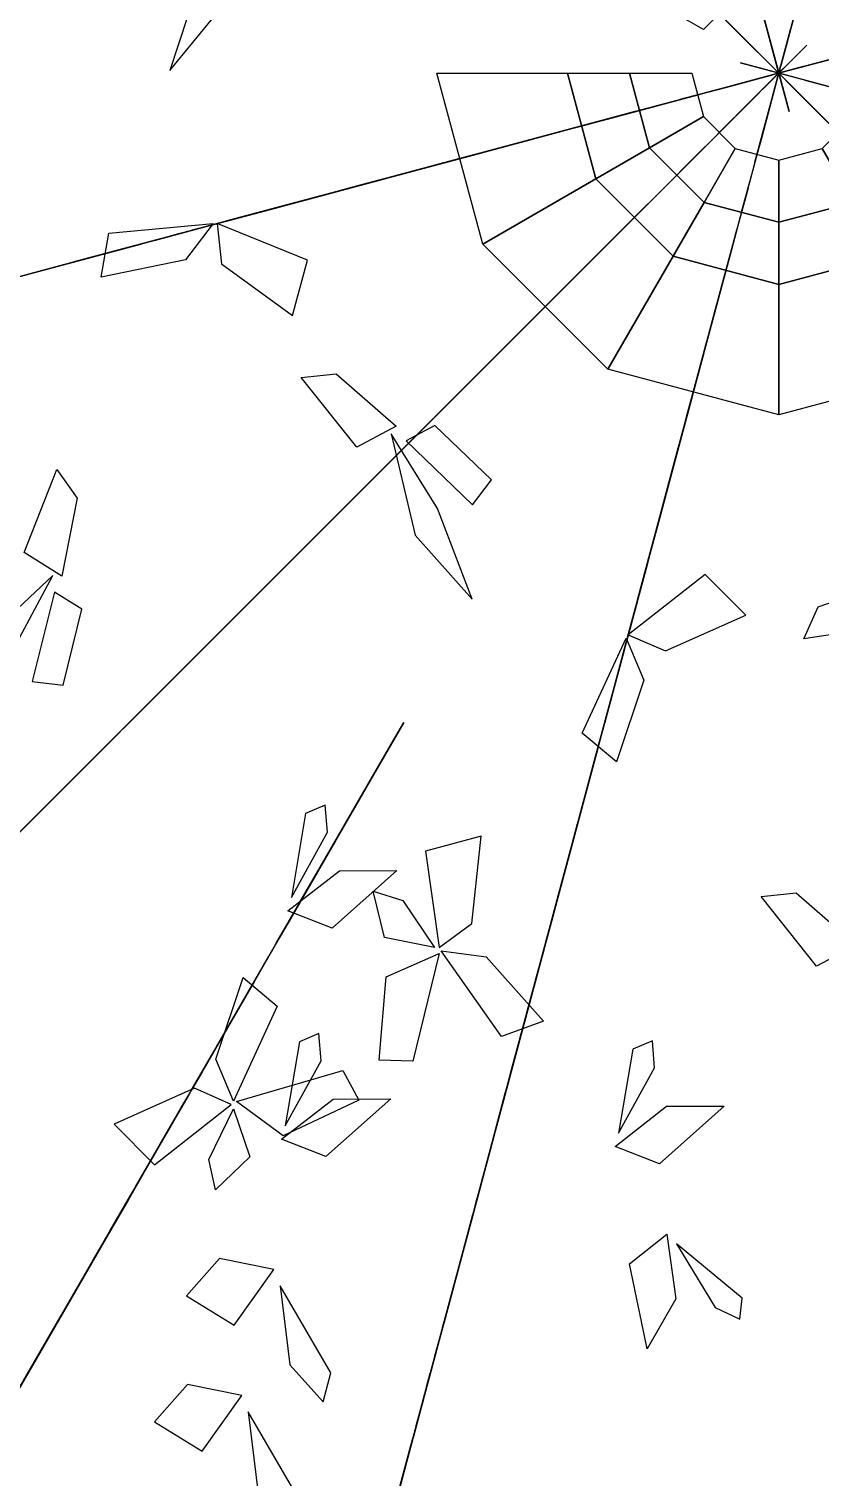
# Model space of a CAD drawing. Extents: x 169.79 to 176.47, y 71.61 to 78.33.
# Drawn here: x 172.251 to 173.201, y 73.283 to 75.022 of the extents above; entities that cross this region are included whole.
import ezdxf

# ---------------------------------------------------------------- set-up
doc = ezdxf.new("R2010")
doc.units = 0
doc.header["$MEASUREMENT"] = 0
doc.layers.add('3D_TREE_03_LEAVES', color=3, linetype='CONTINUOUS')
doc.layers.add('3D_TREE_03_TRUNK', color=45, linetype='CONTINUOUS')

msp = doc.modelspace()

# ---------------------------------------------------------------- linework, layer by layer
at = {"layer": '3D_TREE_03_LEAVES'}
for points in [[(172.5436, 75.155, 8.2335), (172.4526, 75.0693, 8.173), (172.4204, 74.9717, 8.2196), (172.4941, 75.062, 8.2475)], [(173.1212, 75.0816, 3.8313), (173.1302, 75.0479, 3.7824), (173.1431, 74.9997, 3.7814), (173.1431, 74.9997, 3.7956)], [(173.1669, 75.0264, 3.1381), (173.1606, 75.0027, 3.0243), (173.1742, 75.0537, 2.9311), (173.1832, 75.0873, 3.0149)], [(173.1584, 74.9616, 2.9941), (173.0952, 75.0248, 2.9697), (173.0733, 75.0468, 2.8746), (173.1285, 74.9916, 2.8991)], [(173.1326, 75.0388, 3.6845), (173.1558, 74.9525, 3.6601), (173.1638, 74.9225, 3.565), (173.1436, 74.9979, 3.5895)], [(173.1555, 74.9837, 2.9923), (173.1686, 75.0327, 2.8906), (173.1538, 74.9773, 2.9273), (173.1555, 74.9837, 2.9452)], [(173.1655, 75.0209, 3.1409), (173.1564, 74.9873, 3.092), (173.1435, 74.9391, 3.0911), (173.1435, 74.9391, 3.1052)], [(173.1, 74.9172, 3.6845), (173.1633, 74.9804, 3.6601), (173.1852, 75.0024, 3.565), (173.13, 74.9472, 3.5895)], [(173.1897, 74.9303, 3.1409), (173.1651, 74.955, 3.092), (173.1298, 74.9902, 3.0911), (173.1298, 74.9902, 3.1052)], [(173.1419, 74.9661, 2.9941), (173.2282, 74.9892, 2.9697), (173.2582, 74.9972, 2.8746), (173.1828, 74.977, 2.8991)], [(173.0991, 74.9546, 3.1409), (173.1328, 74.9636, 3.092), (173.1809, 74.9765, 3.0911), (173.1809, 74.9765, 3.1052)], [(173.2216, 74.9498, 3.6845), (173.1353, 74.9729, 3.6601), (173.1053, 74.981, 3.565), (173.1807, 74.9608, 3.5895)], [(173.154, 74.9782, 2.9941), (173.1309, 74.8918, 2.9697), (173.1228, 74.8618, 2.8746), (173.143, 74.9373, 2.8991)], [(173.0937, 74.9531, 3.1381), (173.1173, 74.9595, 3.0243), (173.0664, 74.9458, 2.9311), (173.0328, 74.9368, 3.0149)], [(173.1364, 74.9646, 2.9923), (173.0873, 74.9514, 2.8906), (173.1428, 74.9663, 2.9273), (173.1364, 74.9646, 2.9452)], [(173.1624, 74.9576, 2.9923), (173.1984, 74.9217, 2.8906), (173.1578, 74.9623, 2.9273), (173.1624, 74.9576, 2.9452)], [(173.2644, 74.9384, 3.8313), (173.2307, 74.9474, 3.7824), (173.1826, 74.9603, 3.7814), (173.1826, 74.9603, 3.7956)], [(172.9397, 74.9119, 3.6218), (173.0261, 74.935, 3.5973), (173.0561, 74.9431, 3.5023), (172.9806, 74.9229, 3.5267)], [(173.0688, 74.8859, 3.8313), (173.0934, 74.9106, 3.7824), (173.1287, 74.9458, 3.7814), (173.1287, 74.9458, 3.7956)], [(173.1937, 74.9263, 3.1381), (173.1764, 74.9436, 3.0243), (173.2137, 74.9064, 2.9311), (173.2383, 74.8817, 3.0149)], [(172.897, 74.9004, 3.7686), (172.9306, 74.9095, 3.7196), (172.9788, 74.9224, 3.7187), (172.9788, 74.9224, 3.7328)], [(172.9073, 74.9032, 10.3773), (173.0139, 74.9318, 10.3476), (172.9504, 74.9147, 10.3157), (172.936, 74.9109, 10.3391)], [(172.8916, 74.899, 3.7657), (172.9152, 74.9053, 3.6519), (172.8643, 74.8917, 3.5587), (172.8306, 74.8827, 3.6425)], [(172.897, 74.9005, 10.3752), (172.9217, 74.907, 10.2478), (172.8724, 74.8939, 10.1587), (172.8376, 74.8845, 10.2584)], [(172.9343, 74.9104, 3.6199), (172.8852, 74.8973, 3.5183), (172.9406, 74.9121, 3.555), (172.9343, 74.9104, 3.5728)], [(173.096, 74.9132, 3.6826), (173.0601, 74.8773, 3.581), (173.1007, 74.9179, 3.6177), (173.096, 74.9132, 3.6356)], [(172.8909, 74.8988, 10.3794), (172.8253, 74.8812, 10.2966), (172.6961, 74.8466, 10.2712), (172.7801, 74.8691, 10.3752)], [(172.7382, 74.8579, 8.6673), (172.8246, 74.881, 8.6428), (172.8546, 74.8891, 8.5478), (172.7791, 74.8689, 8.5723)], [(173.0648, 74.8819, 3.8285), (173.0821, 74.8992, 3.7146), (173.0448, 74.862, 3.6215), (173.0202, 74.8374, 3.7052)], [(172.6955, 74.8465, 8.8141), (172.7291, 74.8555, 8.7652), (172.7773, 74.8684, 8.7642), (172.7773, 74.8684, 8.7783)], [(173.1128, 74.8243, 4.3724), (173.1064, 74.8006, 4.2586), (173.1201, 74.8515, 4.1654), (173.1291, 74.8852, 4.2492)], [(172.597, 74.8201, 10.253), (172.7365, 74.8574, 10.3888), (172.6503, 74.8344, 10.3782), (172.5991, 74.8206, 10.3209)], [(172.69, 74.845, 8.8113), (172.7137, 74.8513, 8.6974), (172.6628, 74.8377, 8.6043), (172.6291, 74.8287, 8.688)], [(172.6647, 74.8382, 9.6451), (172.7714, 74.8668, 9.6154), (172.7078, 74.8498, 9.5835), (172.6935, 74.8459, 9.6069)], [(172.7328, 74.8564, 8.6654), (172.6837, 74.8433, 8.5638), (172.7391, 74.8581, 8.6005), (172.7328, 74.8564, 8.6184)], [(172.9525, 74.7697, 9.0648), (173.0157, 74.8329, 9.0403), (173.0377, 74.8549, 8.9453), (172.9825, 74.7997, 8.9698)], [(172.6483, 74.8338, 9.6472), (172.5827, 74.8162, 9.5644), (172.4535, 74.7816, 9.539), (172.5376, 74.8041, 9.643)], [(172.6855, 74.8438, 8.8197), (172.5609, 74.8104, 8.8169), (172.4873, 74.7907, 8.7087), (172.6246, 74.8275, 8.7388)], [(172.5448, 74.8061, 3.1024), (172.6311, 74.8292, 3.078), (172.6611, 74.8372, 2.9829), (172.5857, 74.817, 3.0074)], [(172.5563, 74.8092, 4.274), (172.6427, 74.8323, 4.2495), (172.6727, 74.8403, 4.1545), (172.5972, 74.8201, 4.179)], [(172.6545, 74.8355, 9.643), (172.6791, 74.8421, 9.5156), (172.6299, 74.8289, 9.4264), (172.595, 74.8195, 9.5262)], [(172.6937, 74.846, 8.8263), (172.6837, 74.8433, 8.9204), (172.6673, 74.8389, 8.9195), (172.651, 74.8345, 8.8564)], [(172.9373, 74.7545, 9.9398), (173.0005, 74.8177, 9.9153), (173.0225, 74.8396, 9.8203), (172.9672, 74.7844, 9.8447)], [(172.502, 74.7946, 3.2492), (172.5357, 74.8036, 3.2003), (172.5839, 74.8165, 3.1994), (172.5839, 74.8165, 3.2135)], [(172.5136, 74.7977, 4.4208), (172.5472, 74.8067, 4.3719), (172.5954, 74.8196, 4.3709), (172.5954, 74.8196, 4.385)], [(172.5868, 74.8173, 10.2424), (172.5232, 74.8003, 10.1384), (172.556, 74.8091, 10.0322), (172.6052, 74.8223, 10.1299)], [(173.1113, 74.8188, 4.3753), (173.1023, 74.7852, 4.3263), (173.0894, 74.737, 4.3254), (173.0894, 74.737, 4.3395)], [(173.1013, 74.7815, 4.2266), (173.1145, 74.8306, 4.1249), (173.0996, 74.7752, 4.1616), (173.1013, 74.7815, 4.1795)], [(172.4966, 74.7932, 3.2464), (172.5202, 74.7995, 3.1326), (172.4693, 74.7858, 3.0394), (172.4357, 74.7768, 3.1232)], [(172.5081, 74.7962, 4.418), (172.5318, 74.8026, 4.3041), (172.4809, 74.7889, 4.211), (172.4472, 74.7799, 4.2947)], [(172.5393, 74.8046, 3.1006), (172.4902, 74.7914, 2.9989), (172.5457, 74.8063, 3.0356), (172.5393, 74.8046, 3.0535)], [(172.5509, 74.8077, 4.2721), (172.5018, 74.7945, 4.1705), (172.5572, 74.8094, 4.2072), (172.5509, 74.8077, 4.2251)], [(172.5164, 74.7985, 8.6391), (172.5491, 74.8072, 8.5469), (172.5419, 74.8053, 8.5431), (172.5073, 74.796, 8.5864)], [(172.5806, 74.8157, 10.2487), (172.5622, 74.8107, 10.3379), (172.5417, 74.8052, 10.3443), (172.5376, 74.8041, 10.27)], [(172.5036, 74.795, 4.4264), (172.379, 74.7617, 4.4236), (172.3054, 74.7419, 4.3154), (172.4427, 74.7787, 4.3455)], [(172.4725, 74.7881, 3.5837), (172.4394, 74.7444, 3.5349), (172.3379, 74.7238, 3.5196), (172.3472, 74.7766, 3.5815)], [(172.51, 74.7968, 8.641), (172.3791, 74.7617, 8.496), (172.3819, 74.7624, 8.5732), (172.4355, 74.7768, 8.6353)], [(172.402, 74.7678, 10.0217), (172.5086, 74.7964, 9.9919), (172.4451, 74.7793, 9.9601), (172.4307, 74.7755, 9.9834)], [(172.5118, 74.7972, 4.433), (172.5018, 74.7945, 4.5271), (172.4854, 74.7902, 4.5262), (172.469, 74.7858, 4.4631)], [(172.5679, 74.6776, 3.4438), (172.5858, 74.7442, 3.5212), (172.4772, 74.7879, 3.5831), (172.4825, 74.7397, 3.5253)], [(172.8933, 74.7105, 3.2071), (172.9566, 74.7737, 3.1826), (172.9785, 74.7957, 3.0875), (172.9233, 74.7405, 3.112)], [(172.906, 74.7232, 10.0865), (172.9306, 74.7478, 10.0376), (172.9659, 74.7831, 10.0367), (172.9659, 74.7831, 10.0508)], [(172.9212, 74.7384, 9.2116), (172.9459, 74.763, 9.1627), (172.9811, 74.7983, 9.1617), (172.9811, 74.7983, 9.1758)], [(172.3917, 74.7651, 10.0195), (172.4163, 74.7717, 9.8922), (172.3671, 74.7585, 9.803), (172.3323, 74.7491, 9.9028)], [(172.8637, 74.6809, 10.3619), (172.927, 74.7442, 10.3374), (172.9489, 74.7661, 10.2424), (172.8937, 74.7109, 10.2668)], [(172.9485, 74.7657, 9.0629), (172.9126, 74.7298, 8.9613), (172.9532, 74.7704, 8.998), (172.9485, 74.7657, 9.0159)], [(173.0998, 74.7761, 4.2285), (173.0767, 74.6897, 4.204), (173.0687, 74.6597, 4.109), (173.0889, 74.7352, 4.1334)], [(172.3856, 74.7634, 10.0238), (172.32, 74.7458, 9.941), (172.1908, 74.7112, 9.9155), (172.2748, 74.7337, 10.0195)], [(172.3281, 74.748, 4.2476), (172.1972, 74.7129, 4.1027), (172.1999, 74.7137, 4.1799), (172.2536, 74.728, 4.242)], [(172.3345, 74.7497, 4.2458), (172.3672, 74.7585, 4.1536), (172.3599, 74.7565, 4.1498), (172.3254, 74.7473, 4.1931)], [(172.9172, 74.7344, 9.2088), (172.9346, 74.7517, 9.0949), (172.8973, 74.7145, 9.0017), (172.8727, 74.6898, 9.0855)], [(172.9333, 74.7505, 9.9379), (172.8973, 74.7145, 9.8362), (172.9379, 74.7551, 9.8729), (172.9333, 74.7505, 9.8908)], [(173.0427, 74.563, 3.0089), (173.0887, 74.7344, 2.8988), (173.0962, 74.7624, 2.9034), (173.0743, 74.6806, 3.0066)], [(173.0579, 74.6196, 7.4066), (173.093, 74.7505, 7.2617), (173.0923, 74.7478, 7.3389), (173.0779, 74.6942, 7.401)], [(172.9139, 74.7311, 9.2172), (172.8227, 74.6399, 9.2144), (172.7688, 74.586, 9.1062), (172.8693, 74.6865, 9.1363)], [(172.902, 74.7192, 10.0837), (172.9193, 74.7365, 9.9699), (172.882, 74.6992, 9.8767), (172.8574, 74.6746, 9.9605)], [(172.8621, 74.6792, 3.3538), (172.8867, 74.7039, 3.3049), (172.922, 74.7391, 3.304), (172.922, 74.7391, 3.3181)], [(172.9199, 74.7371, 9.2238), (172.9126, 74.7298, 9.3179), (172.9006, 74.7178, 9.317), (172.8886, 74.7058, 9.2539)], [(172.8194, 74.6365, 5.1317), (172.8826, 74.6998, 5.1073), (172.9045, 74.7217, 5.0122), (172.8493, 74.6665, 5.0367)], [(172.8325, 74.6496, 10.5087), (172.8571, 74.6743, 10.4597), (172.8924, 74.7095, 10.4588), (172.8924, 74.7095, 10.4729)], [(172.8893, 74.7065, 3.2052), (172.8534, 74.6706, 3.1035), (172.894, 74.7112, 3.1402), (172.8893, 74.7065, 3.1581)], [(172.8581, 74.6752, 3.351), (172.8754, 74.6926, 3.2372), (172.8381, 74.6553, 3.144), (172.8135, 74.6307, 3.2278)], [(172.8597, 74.6769, 10.36), (172.8238, 74.641, 10.2584), (172.8644, 74.6816, 10.2951), (172.8597, 74.6769, 10.3129)], [(172.8607, 74.6779, 3.3661), (172.8534, 74.6706, 3.4602), (172.8414, 74.6586, 3.4592), (172.8294, 74.6466, 3.3962)], [(173.0417, 74.559, 6.2142), (173.0768, 74.6899, 6.0693), (173.076, 74.6872, 6.1464), (173.0616, 74.6335, 6.2085)], [(172.8547, 74.6719, 3.3595), (172.7636, 74.5807, 3.3567), (172.7097, 74.5268, 3.2485), (172.8101, 74.6273, 3.2786)], [(172.8285, 74.6457, 10.5058), (172.8458, 74.663, 10.392), (172.8085, 74.6257, 10.2988), (172.7839, 74.6011, 10.3826)], [(172.7881, 74.6053, 5.2785), (172.8127, 74.6299, 5.2296), (172.848, 74.6652, 5.2287), (172.848, 74.6652, 5.2428)], [(172.8251, 74.6423, 10.5143), (172.734, 74.5512, 10.5115), (172.6801, 74.4972, 10.4033), (172.7806, 74.5977, 10.4334)], [(172.8311, 74.6483, 10.5209), (172.8238, 74.641, 10.615), (172.8118, 74.629, 10.614), (172.7999, 74.617, 10.551)], [(173.0109, 74.4442, 7.5854), (173.0443, 74.5687, 7.5826), (173.064, 74.6424, 7.4744), (173.0272, 74.5051, 7.5045)], [(173.0482, 74.5833, 10.3888), (173.0652, 74.6469, 10.2848), (173.0564, 74.6141, 10.1787), (173.0432, 74.5649, 10.2763)], [(172.8154, 74.6325, 5.1299), (172.7794, 74.5966, 5.0282), (172.82, 74.6372, 5.0649), (172.8154, 74.6325, 5.0828)], [(172.7901, 74.6073, 9.0366), (172.8141, 74.6313, 8.9443), (172.8088, 74.626, 8.9406), (172.7835, 74.6007, 8.9839)], [(173.0498, 74.5895, 10.3952), (173.0548, 74.6079, 10.4843), (173.0603, 74.6284, 10.4907), (173.0614, 74.6325, 10.4164)], [(172.7841, 74.6013, 5.2757), (172.8014, 74.6186, 5.1618), (172.7641, 74.5813, 5.0687), (172.7395, 74.5567, 5.1524)], [(173.0562, 74.6133, 7.4048), (173.0474, 74.5805, 7.3125), (173.0494, 74.5878, 7.3088), (173.0587, 74.6223, 7.3521)], [(172.5783, 74.6031, 8.1125), (172.6202, 74.6075, 8.187), (172.6923, 74.5446, 8.2521), (172.6449, 74.5194, 8.1498)], [(172.7808, 74.5979, 5.2842), (172.6896, 74.5068, 5.2814), (172.6357, 74.4529, 5.1731), (172.7362, 74.5533, 5.2033)], [(172.7855, 74.6027, 9.0384), (172.6896, 74.5068, 8.8935), (172.6916, 74.5088, 8.9707), (172.7309, 74.5481, 9.0328)], [(172.7005, 74.5177, 6.6134), (172.7638, 74.5809, 6.5889), (172.7857, 74.6029, 6.4939), (172.7305, 74.5477, 6.5184)], [(172.7867, 74.6039, 5.2908), (172.7794, 74.5966, 5.3849), (172.7674, 74.5846, 5.3839), (172.7555, 74.5726, 5.3209)], [(173.0421, 74.5607, 3.0089), (173.0373, 74.5428, 2.8141), (173.0412, 74.5574, 2.8269), (173.0535, 74.6033, 2.9162)], [(172.9947, 74.3835, 6.393), (173.028, 74.5081, 6.3901), (173.0478, 74.5817, 6.2819), (173.011, 74.4444, 6.312)], [(173.0454, 74.5731, 10.3994), (173.0081, 74.4336, 10.5353), (173.0312, 74.5197, 10.5247), (173.0449, 74.571, 10.4674)], [(172.7309, 74.5481, 3.1788), (172.7549, 74.5721, 3.0866), (172.7496, 74.5668, 3.0828), (172.7243, 74.5415, 3.1261)], [(173.04, 74.5526, 6.2123), (173.0312, 74.5199, 6.1201), (173.0331, 74.5272, 6.1163), (173.0424, 74.5617, 6.1596)], [(172.7263, 74.5435, 3.1807), (172.6305, 74.4476, 3.0358), (172.6325, 74.4496, 3.113), (172.6717, 74.4889, 3.1751)], [(172.6693, 74.4864, 6.7602), (172.6939, 74.5111, 6.7113), (172.7292, 74.5463, 6.7103), (172.7292, 74.5463, 6.7244)], [(172.7014, 74.5185, 10.3336), (172.7253, 74.5425, 10.2414), (172.72, 74.5372, 10.2377), (172.6947, 74.5119, 10.2809)], [(172.7043, 74.5272, 8.2568), (172.7837, 74.4504, 8.3219), (172.8065, 74.4803, 8.3871), (172.7387, 74.5455, 8.3312)], [(172.9851, 74.3478, 3.0797), (173.0349, 74.5338, 2.973), (173.037, 74.5417, 2.9892), (173.019, 74.4744, 3.0913)], [(172.6861, 74.5354, 8.2335), (172.7148, 74.4138, 8.173), (172.7832, 74.337, 8.2196), (172.7419, 74.446, 8.2475)], [(172.981, 74.3326, 10.4157), (173.0308, 74.5186, 10.309), (173.0329, 74.5264, 10.3252), (173.0149, 74.4592, 10.4273)], [(172.6967, 74.5139, 10.3355), (172.6009, 74.418, 10.1906), (172.6029, 74.42, 10.2678), (172.6421, 74.4593, 10.3299)], [(172.6965, 74.5137, 6.6115), (172.6606, 74.4778, 6.5099), (172.7012, 74.5184, 6.5466), (172.6965, 74.5137, 6.5645)], [(172.2847, 74.4926, 8.4848), (172.3094, 74.4585, 8.5593), (172.291, 74.3647, 8.6244), (172.2455, 74.3931, 8.522)], [(172.6653, 74.4824, 6.7574), (172.6826, 74.4997, 6.6435), (172.6453, 74.4625, 6.5503), (172.6207, 74.4379, 6.6341)], [(172.657, 74.4742, 5.1035), (172.6809, 74.4981, 5.0113), (172.6756, 74.4928, 5.0075), (172.6503, 74.4675, 5.0508)], [(173.0097, 74.4396, 7.577), (173.0034, 74.416, 7.4631), (173.017, 74.4669, 7.3699), (173.026, 74.5005, 7.4537)], [(172.6523, 74.4695, 5.1054), (172.5565, 74.3737, 4.9605), (172.5585, 74.3757, 5.0376), (172.5977, 74.4149, 5.0997)], [(173.0087, 74.436, 7.592), (173.0114, 74.446, 7.6861), (173.0158, 74.4623, 7.6852), (173.0202, 74.4787, 7.6221)], [(172.5657, 74.3828, 9.7668), (172.6289, 74.4461, 9.7423), (172.6508, 74.468, 9.6473), (172.5956, 74.4128, 9.6717)], [(173.0082, 74.4342, 7.5798), (172.9992, 74.4005, 7.5309), (172.9863, 74.3523, 7.5299), (172.9863, 74.3523, 7.544)], [(172.9934, 74.379, 6.3845), (172.9871, 74.3553, 6.2706), (173.0007, 74.4063, 6.1775), (173.0098, 74.4399, 6.2612)], [(172.9982, 74.3969, 7.4311), (173.0114, 74.446, 7.3295), (172.9965, 74.3905, 7.3662), (172.9982, 74.3969, 7.3841)], [(172.5288, 74.346, 10.1681), (172.6069, 74.4241, 10.1384), (172.5603, 74.3775, 10.1065), (172.5498, 74.367, 10.1299)], [(172.9925, 74.3753, 6.3996), (172.9951, 74.3853, 6.4936), (172.9995, 74.4017, 6.4927), (173.0039, 74.4181, 6.4297)], [(172.5344, 74.3516, 9.9136), (172.559, 74.3762, 9.8646), (172.5943, 74.4115, 9.8637), (172.5943, 74.4115, 9.8778)], [(172.5617, 74.3788, 9.7649), (172.5257, 74.3429, 9.6633), (172.5663, 74.3835, 9.7), (172.5617, 74.3788, 9.7178)], [(172.9968, 74.3914, 7.433), (172.9736, 74.3051, 7.4085), (172.9656, 74.2751, 7.3135), (172.9858, 74.3505, 7.338)], [(172.9839, 74.3433, 3.0843), (172.9947, 74.3837, 3.1992), (172.9761, 74.3142, 3.3047), (172.971, 74.2952, 3.176)], [(172.9842, 74.3445, 3.0774), (172.977, 74.3176, 2.8976), (172.9818, 74.3355, 2.9011), (172.9956, 74.387, 2.9939)], [(172.982, 74.3363, 6.2386), (172.9951, 74.3853, 6.137), (172.9803, 74.3299, 6.1737), (172.982, 74.3363, 6.1916)], [(172.2799, 74.3654, 8.6058), (172.189, 74.2797, 8.5453), (172.1567, 74.1821, 8.5918), (172.2304, 74.2724, 8.6198)], [(172.4844, 74.3016, 7.9924), (172.5625, 74.3797, 7.9626), (172.516, 74.3331, 7.9308), (172.5055, 74.3226, 7.9542)], [(172.5304, 74.3476, 9.9107), (172.5477, 74.3649, 9.7969), (172.5104, 74.3276, 9.7037), (172.4858, 74.303, 9.7875)], [(172.9398, 74.1789, 9.5989), (172.9858, 74.3504, 9.4887), (172.9933, 74.3784, 9.4934), (172.9714, 74.2966, 9.5966)], [(172.992, 74.3735, 6.3873), (172.983, 74.3399, 6.3384), (172.9701, 74.2917, 6.3374), (172.9701, 74.2917, 6.3516)], [(173.1117, 74.3178, 3.4438), (173.063, 74.3666, 3.5212), (172.9708, 74.2943, 3.5831), (173.0153, 74.2749, 3.5253)], [(172.9801, 74.3292, 10.4134), (172.9729, 74.3023, 10.2336), (172.9777, 74.3202, 10.2371), (172.9915, 74.3718, 10.3299)], [(172.5213, 74.3385, 10.166), (172.5393, 74.3565, 10.0386), (172.5033, 74.3205, 9.9495), (172.4778, 74.295, 10.0492)], [(173.1814, 74.2895, 8.1125), (173.1986, 74.328, 8.187), (173.2891, 74.359, 8.2521), (173.2872, 74.3053, 8.1498)], [(172.2819, 74.3456, 8.6291), (172.2551, 74.2383, 8.6942), (172.2925, 74.2336, 8.7594), (172.315, 74.3249, 8.7035)], [(172.5168, 74.334, 10.1702), (172.4688, 74.286, 10.0874), (172.3742, 74.1914, 10.062), (172.4357, 74.2529, 10.166)], [(172.9805, 74.3308, 6.2405), (172.9574, 74.2444, 6.2161), (172.9494, 74.2144, 6.121), (172.9696, 74.2899, 6.1455)], [(172.4769, 74.2941, 7.9902), (172.4949, 74.3121, 7.8629), (172.4589, 74.2761, 7.7737), (172.4334, 74.2506, 7.8735)], [(172.4344, 74.2516, 9.4756), (172.4853, 74.3025, 9.5835), (172.496, 74.3131, 9.4629), (172.4607, 74.2779, 9.3608)], [(172.4492, 74.2664, 3.1367), (172.5001, 74.3173, 3.2446), (172.5108, 74.3279, 3.1239), (172.4755, 74.2927, 3.0219)], [(172.4724, 74.2896, 7.9945), (172.4244, 74.2416, 7.9117), (172.3298, 74.147, 7.8862), (172.3914, 74.2085, 7.9902)], [(172.9683, 74.2904, 3.5837), (172.9896, 74.2399, 3.5349), (172.9567, 74.1417, 3.5196), (172.9156, 74.1762, 3.5815)], [(172.9698, 74.2907, 3.053), (172.9512, 74.2212, 3.1609), (172.9473, 74.2066, 3.0403), (172.9602, 74.2548, 2.9382)], [(172.4107, 74.2279, 3.168), (172.3811, 74.1983, 3.2828), (172.432, 74.2492, 3.3884), (172.4459, 74.2631, 3.2596)], [(172.9488, 74.2124, 10.2589), (172.9425, 74.1887, 10.1451), (172.9561, 74.2397, 10.0519), (172.9651, 74.2733, 10.1357)], [(172.9657, 74.2754, 10.389), (172.9471, 74.2059, 10.4969), (172.9432, 74.1914, 10.3763), (172.9561, 74.2396, 10.2742)], [(172.3959, 74.2131, 9.5069), (172.3663, 74.1835, 9.6217), (172.4172, 74.2344, 9.7273), (172.4312, 74.2483, 9.5985)], [(172.4099, 74.227, 3.1611), (172.4295, 74.2467, 2.9813), (172.4164, 74.2336, 2.9848), (172.3787, 74.1959, 3.0775)], [(172.3951, 74.2122, 9.5), (172.4147, 74.2319, 9.3202), (172.4016, 74.2188, 9.3237), (172.3639, 74.1811, 9.4165)], [(172.3926, 74.2098, 9.5023), (172.2564, 74.0736, 9.3956), (172.2507, 74.0679, 9.4118), (172.2999, 74.1171, 9.5139)], [(172.4074, 74.2246, 3.1634), (172.2712, 74.0884, 3.0567), (172.2655, 74.0827, 3.0729), (172.3147, 74.1319, 3.175)], [(172.9392, 74.1767, 9.5989), (172.9344, 74.1588, 9.4041), (172.9383, 74.1733, 9.4168), (172.9506, 74.2193, 9.5061)], [(172.9374, 74.1696, 10.1131), (172.9505, 74.2187, 10.0115), (172.9356, 74.1633, 10.0482), (172.9374, 74.1696, 10.066)], [(172.9473, 74.2069, 10.2618), (172.9383, 74.1733, 10.2128), (172.9254, 74.1251, 10.2119), (172.9254, 74.1251, 10.226)], [(172.6283, 74.0626, 3.6565), (172.689, 74.1677, 3.5776), (172.7012, 74.1888, 3.6565), (172.6739, 74.1414, 3.6747)], [(172.8822, 73.9638, 9.6696), (172.932, 74.1498, 9.5629), (172.9341, 74.1576, 9.5792), (172.9161, 74.0904, 9.6812)], [(172.9009, 74.0335, 4.0803), (172.9359, 74.1644, 3.9354), (172.9352, 74.1617, 4.0125), (172.9208, 74.108, 4.0746)], [(172.9359, 74.1642, 10.115), (172.9127, 74.0778, 10.0905), (172.9047, 74.0478, 9.9955), (172.9249, 74.1233, 10.0199)], [(172.6071, 74.0257, 5.6598), (172.6678, 74.1309, 5.5808), (172.6799, 74.1519, 5.6598), (172.6526, 74.1046, 5.678)], [(172.2127, 74.0299, 4.023), (172.2759, 74.0931, 3.9985), (172.2979, 74.1151, 3.9034), (172.2427, 74.0598, 3.9279)], [(172.5664, 73.9787, 9.3503), (172.6096, 74.0571, 9.3596), (172.607, 74.0897, 9.3969), (172.5835, 74.0796, 9.4248)], [(172.2515, 74.0687, 3.0926), (172.2647, 74.0818, 2.8978), (172.254, 74.0712, 2.9105), (172.2204, 74.0376, 2.9998)], [(172.6101, 74.031, 3.4622), (172.598, 74.01, 3.5958), (172.6222, 74.052, 3.6504), (172.6314, 74.0678, 3.614)], [(172.794, 74.0524, 4.7043), (172.7274, 74.0346, 4.7818), (172.7438, 73.9187, 4.8436), (172.7829, 73.9475, 4.7858)], [(172.8538, 73.858, 4.2591), (172.8872, 73.9826, 4.2562), (172.907, 74.0562, 4.148), (172.8702, 73.9189, 4.1781)], [(172.8937, 74.0068, 3.1304), (172.8874, 73.9832, 3.0165), (172.901, 74.0341, 2.9233), (172.91, 74.0677, 3.0071)], [(172.6192, 74.0468, 3.6626), (172.5797, 73.9784, 3.7111), (172.5858, 73.9889, 3.7718), (172.601, 74.0152, 3.7536)], [(172.8992, 74.0271, 4.0784), (172.8904, 73.9944, 3.9862), (172.8923, 74.0017, 3.9824), (172.9016, 74.0362, 4.0257)], [(172.5889, 73.9942, 5.4655), (172.5767, 73.9732, 5.5991), (172.601, 74.0152, 5.6537), (172.6101, 74.031, 5.6173)], [(172.598, 74.01, 5.6658), (172.5585, 73.9416, 5.7144), (172.5646, 73.9521, 5.7751), (172.5797, 73.9784, 5.7569)], [(172.6931, 74.0111, 9.1782), (172.6153, 73.942, 9.234), (172.5622, 73.9628, 9.341), (172.624, 74.0109, 9.2898)], [(172.881, 73.9593, 9.6743), (172.8918, 73.9996, 9.7891), (172.8732, 73.9302, 9.8947), (172.8681, 73.9111, 9.7659)], [(172.8923, 74.0013, 3.1332), (172.8832, 73.9677, 3.0842), (172.8703, 73.9195, 3.0833), (172.8703, 73.9195, 3.0974)], [(172.8813, 73.9604, 9.6673), (172.8741, 73.9335, 9.4876), (172.8789, 73.9515, 9.491), (172.8927, 74.003, 9.5838)], [(172.8823, 73.9641, 2.9845), (172.8954, 74.0132, 2.8829), (172.8806, 73.9577, 2.9196), (172.8823, 73.9641, 2.9374)], [(172.5482, 73.9238, 5.6598), (172.5877, 73.9922, 5.7083), (172.5816, 73.9817, 5.769), (172.5664, 73.9554, 5.7508)], [(172.7381, 73.9188, 4.8492), (172.6781, 73.9309, 4.9), (172.6646, 73.9865, 4.8759), (172.7002, 73.9753, 4.8484)], [(173.1303, 73.98, 8.4848), (173.1722, 73.9844, 8.5593), (173.2443, 73.9215, 8.6244), (173.1969, 73.8963, 8.522)], [(172.5573, 73.9396, 5.4594), (172.5695, 73.9606, 5.593), (172.5452, 73.9186, 5.6476), (172.5361, 73.9028, 5.6112)], [(172.8808, 73.9586, 2.9864), (172.8577, 73.8722, 2.9619), (172.8496, 73.8422, 2.8669), (172.8698, 73.9177, 2.8913)], [(172.4765, 73.7996, 5.9147), (172.5372, 73.9048, 5.8358), (172.5494, 73.9258, 5.9147), (172.5221, 73.8785, 5.9329)], [(172.746, 73.9146, 4.8442), (172.8003, 73.9077, 4.7954), (172.8689, 73.8302, 4.7802), (172.8185, 73.8118, 4.8421)], [(172.8526, 73.8535, 4.2506), (172.8463, 73.8298, 4.1367), (172.8599, 73.8807, 4.0436), (172.869, 73.9144, 4.1273)], [(172.5391, 73.9081, 5.6537), (172.4784, 73.8029, 5.5748), (172.4663, 73.7819, 5.6537), (172.4936, 73.8292, 5.6719)], [(172.7437, 73.9116, 4.8486), (172.7122, 73.7822, 4.9665), (172.6717, 73.7836, 5.0055), (172.6803, 73.8836, 4.9297)], [(172.8669, 73.9066, 9.643), (172.8483, 73.8372, 9.7508), (172.8444, 73.8226, 9.6302), (172.8573, 73.8708, 9.5282)], [(172.4968, 73.7342, 3.6684), (172.4756, 73.7847, 3.6197), (172.5085, 73.8829, 3.6044), (172.5495, 73.8484, 3.6663)], [(172.8517, 73.8498, 4.2657), (172.8543, 73.8598, 4.3598), (172.8587, 73.8762, 4.3588), (172.8631, 73.8926, 4.2958)], [(172.8512, 73.848, 4.2534), (172.8422, 73.8144, 4.2045), (172.8292, 73.7662, 4.2036), (172.8292, 73.7662, 4.2177)], [(172.8365, 73.7934, 8.7448), (172.8302, 73.7698, 8.631), (172.8439, 73.8207, 8.5378), (172.8529, 73.8544, 8.6215)], [(172.8412, 73.8107, 4.1048), (172.8543, 73.8598, 4.0031), (172.8395, 73.8044, 4.0398), (172.8412, 73.8107, 4.0577)], [(172.5589, 73.7045, 9.0851), (172.6021, 73.7829, 9.0944), (172.5995, 73.8155, 9.1316), (172.576, 73.8054, 9.1595)], [(172.4583, 73.7681, 5.7205), (172.4462, 73.7471, 5.854), (172.4705, 73.7891, 5.9087), (172.4796, 73.8049, 5.8722)], [(172.7857, 73.6037, 9.7483), (172.8355, 73.7897, 9.6416), (172.8376, 73.7975, 9.6578), (172.8196, 73.7303, 9.7599)], [(172.8397, 73.8053, 4.1066), (172.8166, 73.7189, 4.0822), (172.8085, 73.6889, 3.9871), (172.8288, 73.7644, 4.0116)], [(172.8251, 73.7507, 8.599), (172.8383, 73.7998, 8.4973), (172.8234, 73.7443, 8.534), (172.8251, 73.7507, 8.5519)], [(172.9592, 73.696, 8.429), (173.0024, 73.7743, 8.4383), (172.9998, 73.8069, 8.4755), (172.9762, 73.7968, 8.5034)], [(172.4674, 73.7839, 5.9208), (172.4279, 73.7155, 5.9694), (172.434, 73.726, 6.0301), (172.4492, 73.7523, 6.0119)], [(172.8351, 73.788, 8.7476), (172.8261, 73.7543, 8.6987), (172.8132, 73.7062, 8.6978), (172.8132, 73.7062, 8.7119)], [(172.3794, 73.6314, 4.2028), (172.4401, 73.7365, 4.1239), (172.4522, 73.7576, 4.2028), (172.4249, 73.7102, 4.2211)], [(172.5006, 73.7337, 3.6728), (172.6283, 73.7711, 3.7908), (172.6474, 73.7353, 3.8297), (172.5565, 73.6928, 3.7539)], [(172.8099, 73.694, 3.1712), (172.8269, 73.7576, 3.0672), (172.8181, 73.7247, 2.9611), (172.8049, 73.6755, 3.0587)], [(172.3535, 73.7068, 3.5285), (172.4022, 73.658, 3.606), (172.4943, 73.7303, 3.6678), (172.4499, 73.7497, 3.61)], [(172.3703, 73.6156, 5.5262), (172.431, 73.7208, 5.4473), (172.4431, 73.7418, 5.5262), (172.4158, 73.6945, 5.5444)], [(172.8236, 73.7453, 8.6008), (172.8005, 73.6589, 8.5764), (172.7925, 73.6289, 8.4813), (172.8127, 73.7043, 8.5058)], [(172.8115, 73.7001, 3.1776), (172.8165, 73.7186, 3.2668), (172.822, 73.7391, 3.2731), (172.8231, 73.7432, 3.1988)], [(172.4971, 73.7252, 3.6734), (172.5167, 73.6673, 3.7243), (172.4752, 73.6277, 3.7001), (172.4672, 73.6642, 3.6726)], [(172.6856, 73.7369, 8.9129), (172.6078, 73.6677, 8.9688), (172.5547, 73.6886, 9.0758), (172.6164, 73.7367, 9.0246)], [(173.0858, 73.7283, 8.2568), (173.0081, 73.6592, 8.3126), (172.9549, 73.68, 8.4197), (173.0167, 73.7282, 8.3685)], [(172.8071, 73.6837, 3.1819), (172.7698, 73.5443, 3.3177), (172.7929, 73.6304, 3.3071), (172.8066, 73.6817, 3.2498)], [(172.7709, 73.5484, 9.4778), (172.806, 73.6793, 9.3329), (172.8052, 73.6766, 9.41), (172.7909, 73.6229, 9.4721)], [(172.3418, 73.5663, 6.37), (172.3813, 73.6346, 6.4186), (172.3752, 73.6241, 6.4793), (172.36, 73.5978, 6.4611)], [(172.3612, 73.5998, 4.0086), (172.349, 73.5788, 4.1421), (172.3733, 73.6209, 4.1968), (172.3824, 73.6366, 4.1604)], [(172.7774, 73.5727, 5.2633), (172.7944, 73.6363, 5.1593), (172.7856, 73.6035, 5.0531), (172.7725, 73.5542, 5.1508)], [(172.7848, 73.6003, 9.746), (172.7776, 73.5734, 9.5662), (172.7824, 73.5913, 9.5697), (172.7962, 73.6429, 9.6625)], [(172.3521, 73.584, 5.332), (172.3399, 73.563, 5.4655), (172.3642, 73.6051, 5.5201), (172.3733, 73.6209, 5.4837)], [(172.779, 73.5789, 5.2697), (172.784, 73.5973, 5.3588), (172.7895, 73.6178, 5.3652), (172.7906, 73.6219, 5.2909)], [(172.3612, 73.5998, 5.5323), (172.3217, 73.5315, 5.5808), (172.3278, 73.542, 5.6416), (172.3429, 73.5683, 5.6233)], [(172.3509, 73.582, 6.1697), (172.363, 73.6031, 6.3032), (172.3387, 73.561, 6.3579), (172.3296, 73.5452, 6.3214)], [(172.3703, 73.6156, 4.2089), (172.3308, 73.5472, 4.2575), (172.3369, 73.5578, 4.3182), (172.3521, 73.584, 4.3)], [(172.2822, 73.4631, 6.54), (172.3429, 73.5683, 6.4611), (172.3551, 73.5893, 6.54), (172.3278, 73.542, 6.5582)], [(172.7492, 73.4675, 6.8), (172.7843, 73.5984, 6.655), (172.7836, 73.5957, 6.7322), (172.7692, 73.5421, 6.7943)], [(172.7239, 73.3729, 9.6566), (172.7572, 73.4975, 9.6537), (172.777, 73.5711, 9.5455), (172.7402, 73.4338, 9.5756)], [(172.9934, 73.4371, 7.7682), (172.9724, 73.539, 7.824), (173.017, 73.5746, 7.9311), (173.0278, 73.4971, 7.8799)], [(172.3327, 73.5505, 6.3639), (172.272, 73.4453, 6.285), (172.2598, 73.4243, 6.3639), (172.2871, 73.4716, 6.3822)], [(172.2993, 73.4926, 4.2393), (172.3387, 73.561, 4.2878), (172.3327, 73.5505, 4.3485), (172.3175, 73.5242, 4.3303)], [(172.7178, 73.3502, 3.2809), (172.7637, 73.5217, 3.1707), (172.7712, 73.5497, 3.1754), (172.7493, 73.4679, 3.2786)], [(172.7747, 73.5625, 5.2739), (172.7373, 73.423, 5.4098), (172.7604, 73.5091, 5.3991), (172.7741, 73.5604, 5.3418)], [(172.7692, 73.542, 9.4759), (172.7604, 73.5093, 9.3837), (172.7624, 73.5166, 9.3799), (172.7716, 73.5511, 9.4232)], [(173.0287, 73.563, 7.9404), (173.0749, 73.4864, 7.9497), (173.1045, 73.4724, 7.9869), (173.1075, 73.4978, 8.0148)], [(172.5452, 73.5322, 7.0981), (172.4802, 73.5453, 7.0004), (172.4405, 73.5004, 6.8934), (172.4978, 73.4654, 6.9585)], [(172.7704, 73.5465, 9.7216), (172.7518, 73.477, 9.8295), (172.7479, 73.4625, 9.7089), (172.7608, 73.5107, 9.6068)], [(172.3084, 73.5084, 4.0389), (172.3205, 73.5295, 4.1725), (172.2962, 73.4874, 4.2271), (172.2871, 73.4716, 4.1907)], [(172.5529, 73.5125, 7.0935), (172.5646, 73.4176, 7.0283), (172.6047, 73.3734, 7.0562), (172.6139, 73.4081, 7.1028)], [(172.7022, 73.2921, 6.9787), (172.7356, 73.4166, 6.9759), (172.7553, 73.4903, 6.8677), (172.7185, 73.353, 6.8978)], [(172.2902, 73.4769, 4.2332), (172.2295, 73.3717, 4.1543), (172.2173, 73.3507, 4.2332), (172.2446, 73.398, 4.2514)], [(172.264, 73.4316, 6.3457), (172.2519, 73.4105, 6.4793), (172.2762, 73.4526, 6.5339), (172.2853, 73.4684, 6.4975)], [(172.7475, 73.4612, 6.7981), (172.7387, 73.4284, 6.7059), (172.7407, 73.4357, 6.7021), (172.75, 73.4703, 6.7454)], [(172.2731, 73.4473, 6.5461), (172.2337, 73.379, 6.5946), (172.2397, 73.3895, 6.6553), (172.2549, 73.4158, 6.6371)], [(172.7227, 73.3684, 9.6481), (172.7163, 73.3447, 9.5342), (172.73, 73.3956, 9.4411), (172.739, 73.4293, 9.5248)], [(172.5068, 73.3809, 6.898), (172.4418, 73.394, 6.8003), (172.4021, 73.3491, 6.6933), (172.4594, 73.3141, 6.7584)], [(172.7172, 73.348, 3.2809), (172.7124, 73.3301, 3.0861), (172.7163, 73.3446, 3.0988), (172.7286, 73.3906, 3.1881)], [(172.7217, 73.3647, 9.6631), (172.7244, 73.3747, 9.7572), (172.7287, 73.3911, 9.7563), (172.7331, 73.4075, 9.6933)], [(172.7112, 73.3256, 9.5022), (172.7244, 73.3747, 9.4006), (172.7095, 73.3193, 9.4373), (172.7112, 73.3256, 9.4552)], [(172.5145, 73.3612, 6.8934), (172.5262, 73.2663, 6.8282), (172.5663, 73.2221, 6.8561), (172.5755, 73.2568, 6.9027)], [(172.7212, 73.3629, 9.6509), (172.7122, 73.3293, 9.602), (172.6993, 73.2811, 9.601), (172.6993, 73.2811, 9.6152)], [(172.701, 73.2875, 6.9703), (172.6947, 73.2639, 6.8564), (172.7083, 73.3148, 6.7633), (172.7173, 73.3484, 6.847)], [(172.6601, 73.1351, 3.3517), (172.71, 73.3211, 3.245), (172.7121, 73.3289, 3.2612), (172.6941, 73.2617, 3.3633)], [(172.6605, 73.1364, 9.2356), (172.7103, 73.3224, 9.1289), (172.7124, 73.3303, 9.1452), (172.6944, 73.263, 9.2472)], [(172.7, 73.2839, 6.9853), (172.7027, 73.2939, 7.0794), (172.7071, 73.3103, 7.0785), (172.7115, 73.3266, 7.0154)], [(172.7097, 73.3202, 9.5041), (172.6866, 73.2338, 9.4797), (172.6786, 73.2038, 9.3846), (172.6988, 73.2793, 9.4091)], [(172.6895, 73.2448, 6.8244), (172.7027, 73.2939, 6.7228), (172.6878, 73.2384, 6.7595), (172.6895, 73.2448, 6.7774)]]:
    msp.add_3dface(points, dxfattribs=at)

# ---------------------------------------------------------------- meshes
at = {"layer": '3D_TREE_03_TRUNK'}
mesh = msp.add_polymesh((12, 4), dxfattribs=dict(at, m_close=True))
for k, corner in enumerate([(172.741, 74.9686), (172.8977, 74.9686, 0.2218), (172.9723, 74.9686, 0.6628), (173.047, 74.9686, 3.0103), (172.796, 74.7634), (172.9317, 74.8417, 0.2218), (172.9963, 74.8791, 0.6628), (173.061, 74.9164, 3.0103), (172.9462, 74.6132), (173.0245, 74.7488, 0.2218), (173.0619, 74.8135, 0.6628), (173.0992, 74.8781, 3.0103), (173.1514, 74.5582), (173.1514, 74.7148, 0.2218), (173.1514, 74.7895, 0.6628), (173.1514, 74.8641, 3.0103), (173.3566, 74.6132), (173.2783, 74.7488, 0.2218), (173.241, 74.8135, 0.6628), (173.2037, 74.8781, 3.0103), (173.5068, 74.7634), (173.3712, 74.8417, 0.2218), (173.3066, 74.8791, 0.6628), (173.2419, 74.9164, 3.0103), (173.5618, 74.9686), (173.4052, 74.9686, 0.2218), (173.3306, 74.9686, 0.6628), (173.2559, 74.9686, 3.0103), (173.5068, 75.1738), (173.3712, 75.0955, 0.2218), (173.3066, 75.0582, 0.6628), (173.2419, 75.0209, 3.0103), (173.3566, 75.324), (173.2783, 75.1884, 0.2218), (173.241, 75.1237, 0.6628), (173.2037, 75.0591, 3.0103), (173.1514, 75.379), (173.1514, 75.2224, 0.2218), (173.1514, 75.1477, 0.6628), (173.1514, 75.0731, 3.0103), (172.9462, 75.324), (173.0245, 75.1884, 0.2218), (173.0619, 75.1237, 0.6628), (173.0992, 75.0591, 3.0103), (172.796, 75.1738), (172.9317, 75.0955, 0.2218), (172.9963, 75.0582, 0.6628), (173.061, 75.0209, 3.0103)]):
    mesh.set_mesh_vertex(divmod(k, 4), corner)

doc.saveas('drawing.dxf')
